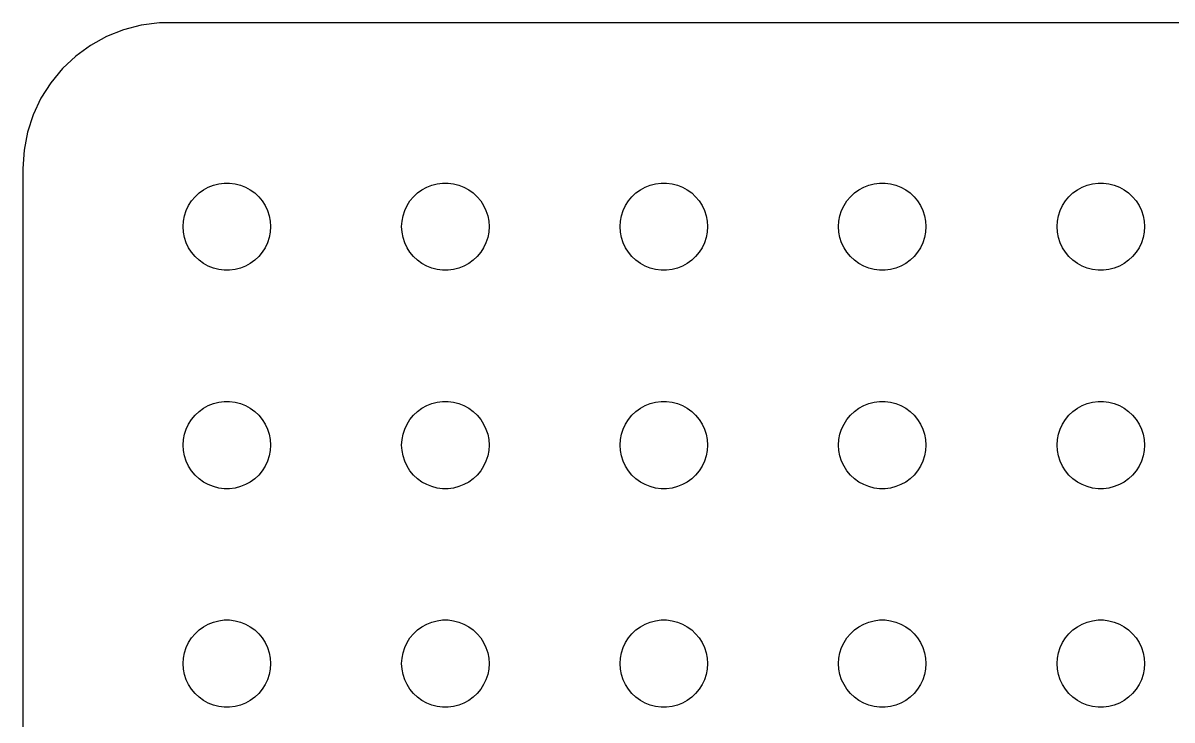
# Model space of a CAD drawing. Header units: metres. Extents: x -164 to 164, y -22 to 22.
# Drawn here: x -164.5 to -125.05, y -1.94 to 21.99 of the extents above; entities that cross this region are included whole.
import ezdxf

# ---------------------------------------------------------------- set-up
doc = ezdxf.new("R2010")
doc.units = ezdxf.units.M

msp = doc.modelspace()

# ---------------------------------------------------------------- linework, layer by layer
for p, q in [((-161.045, 21.7553), (-161.629, 21.5241)), ((-160.437, 21.9114), (-161.045, 21.7553)), ((-159.814, 21.9901), (-160.437, 21.9114)), ((159.814, 21.9901), (-159.814, 21.9901)), ((-161.629, 21.5241), (-162.179, 21.2216)), ((-162.179, 21.2216), (-162.687, 20.8526)), ((-162.687, 20.8526), (-163.145, 20.4227)), ((-163.145, 20.4227), (-163.545, 19.9389)), ((-163.545, 19.9389), (-163.882, 19.4088)), ((-163.882, 19.4088), (-164.149, 18.8406)), ((-164.149, 18.8406), (-164.343, 18.2434)), ((-164.343, 18.2434), (-164.461, 17.6267)), ((-164.461, 17.6267), (-164.5, 17)), ((-164.5, 17), (-164.5, -17)), ((-158.456, 16.1558), (-158.304, 16.2665)), ((-158.304, 16.2665), (-158.139, 16.3572)), ((-158.139, 16.3572), (-157.964, 16.4266)), ((-157.964, 16.4266), (-157.781, 16.4734)), ((-157.781, 16.4734), (-157.594, 16.497)), ((-157.594, 16.497), (-157.406, 16.497)), ((-157.406, 16.497), (-157.219, 16.4734)), ((-157.219, 16.4734), (-157.036, 16.4266)), ((-157.036, 16.4266), (-156.861, 16.3572)), ((-156.861, 16.3572), (-156.696, 16.2665)), ((-156.696, 16.2665), (-156.544, 16.1558)), ((-150.956, 16.1558), (-150.804, 16.2665)), ((-150.804, 16.2665), (-150.639, 16.3572)), ((-150.639, 16.3572), (-150.464, 16.4266)), ((-150.464, 16.4266), (-150.281, 16.4734)), ((-150.281, 16.4734), (-150.094, 16.497)), ((-150.094, 16.497), (-149.906, 16.497)), ((-149.906, 16.497), (-149.719, 16.4734)), ((-149.719, 16.4734), (-149.536, 16.4266)), ((-149.536, 16.4266), (-149.361, 16.3572)), ((-149.361, 16.3572), (-149.196, 16.2665)), ((-149.196, 16.2665), (-149.044, 16.1558)), ((-143.456, 16.1558), (-143.304, 16.2665)), ((-143.304, 16.2665), (-143.139, 16.3572)), ((-143.139, 16.3572), (-142.964, 16.4266)), ((-142.964, 16.4266), (-142.781, 16.4734)), ((-142.781, 16.4734), (-142.594, 16.497)), ((-142.594, 16.497), (-142.406, 16.497)), ((-142.406, 16.497), (-142.219, 16.4734)), ((-142.219, 16.4734), (-142.036, 16.4266)), ((-142.036, 16.4266), (-141.861, 16.3572)), ((-141.861, 16.3572), (-141.696, 16.2665)), ((-141.696, 16.2665), (-141.544, 16.1558)), ((-135.956, 16.1558), (-135.804, 16.2665)), ((-135.804, 16.2665), (-135.639, 16.3572)), ((-135.639, 16.3572), (-135.464, 16.4266)), ((-135.464, 16.4266), (-135.281, 16.4734)), ((-135.281, 16.4734), (-135.094, 16.497)), ((-135.094, 16.497), (-134.906, 16.497)), ((-134.906, 16.497), (-134.719, 16.4734)), ((-134.719, 16.4734), (-134.536, 16.4266)), ((-134.536, 16.4266), (-134.361, 16.3572)), ((-134.361, 16.3572), (-134.196, 16.2665)), ((-134.196, 16.2665), (-134.044, 16.1558)), ((-128.456, 16.1558), (-128.304, 16.2665)), ((-128.304, 16.2665), (-128.139, 16.3572)), ((-128.139, 16.3572), (-127.964, 16.4266)), ((-127.964, 16.4266), (-127.781, 16.4734)), ((-127.781, 16.4734), (-127.594, 16.497)), ((-127.594, 16.497), (-127.406, 16.497)), ((-127.406, 16.497), (-127.219, 16.4734)), ((-127.219, 16.4734), (-127.036, 16.4266)), ((-127.036, 16.4266), (-126.861, 16.3572)), ((-126.861, 16.3572), (-126.696, 16.2665)), ((-126.696, 16.2665), (-126.544, 16.1558)), ((-158.814, 15.7226), (-158.714, 15.8817)), ((-158.714, 15.8817), (-158.593, 16.0268)), ((-158.593, 16.0268), (-158.456, 16.1558)), ((-156.544, 16.1558), (-156.407, 16.0268)), ((-156.407, 16.0268), (-156.286, 15.8817)), ((-156.286, 15.8817), (-156.186, 15.7226)), ((-151.314, 15.7226), (-151.214, 15.8817)), ((-151.214, 15.8817), (-151.093, 16.0268)), ((-151.093, 16.0268), (-150.956, 16.1558)), ((-149.044, 16.1558), (-148.907, 16.0268)), ((-148.907, 16.0268), (-148.786, 15.8817)), ((-148.786, 15.8817), (-148.686, 15.7226)), ((-143.814, 15.7226), (-143.714, 15.8817)), ((-143.714, 15.8817), (-143.593, 16.0268)), ((-143.593, 16.0268), (-143.456, 16.1558)), ((-141.544, 16.1558), (-141.407, 16.0268)), ((-141.407, 16.0268), (-141.286, 15.8817)), ((-141.286, 15.8817), (-141.186, 15.7226)), ((-136.314, 15.7226), (-136.214, 15.8817)), ((-136.214, 15.8817), (-136.093, 16.0268)), ((-136.093, 16.0268), (-135.956, 16.1558)), ((-134.044, 16.1558), (-133.907, 16.0268)), ((-133.907, 16.0268), (-133.786, 15.8817)), ((-133.786, 15.8817), (-133.686, 15.7226)), ((-128.814, 15.7226), (-128.714, 15.8817)), ((-128.714, 15.8817), (-128.593, 16.0268)), ((-128.593, 16.0268), (-128.456, 16.1558)), ((-126.544, 16.1558), (-126.407, 16.0268)), ((-126.407, 16.0268), (-126.286, 15.8817)), ((-126.286, 15.8817), (-126.186, 15.7226)), ((-158.953, 15.373), (-158.895, 15.5522)), ((-158.895, 15.5522), (-158.814, 15.7226)), ((-156.186, 15.7226), (-156.105, 15.5522)), ((-156.105, 15.5522), (-156.047, 15.373)), ((-151.453, 15.373), (-151.395, 15.5522)), ((-151.395, 15.5522), (-151.314, 15.7226)), ((-148.686, 15.7226), (-148.605, 15.5522)), ((-148.605, 15.5522), (-148.547, 15.373)), ((-143.953, 15.373), (-143.895, 15.5522)), ((-143.895, 15.5522), (-143.814, 15.7226)), ((-141.186, 15.7226), (-141.105, 15.5522)), ((-141.105, 15.5522), (-141.047, 15.373)), ((-136.453, 15.373), (-136.395, 15.5522)), ((-136.395, 15.5522), (-136.314, 15.7226)), ((-133.686, 15.7226), (-133.605, 15.5522)), ((-133.605, 15.5522), (-133.547, 15.373)), ((-128.953, 15.373), (-128.895, 15.5522)), ((-128.895, 15.5522), (-128.814, 15.7226)), ((-126.186, 15.7226), (-126.105, 15.5522)), ((-126.105, 15.5522), (-126.047, 15.373)), ((-159, 15), (-158.988, 15.188)), ((-158.988, 14.812), (-159, 15)), ((-158.988, 15.188), (-158.953, 15.373)), ((-156.047, 15.373), (-156.012, 15.188)), ((-156.012, 15.188), (-156, 15)), ((-156, 15), (-156.012, 14.812)), ((-151.5, 15), (-151.488, 15.188)), ((-151.488, 14.812), (-151.5, 15)), ((-151.488, 15.188), (-151.453, 15.373)), ((-148.547, 15.373), (-148.512, 15.188)), ((-148.512, 15.188), (-148.5, 15)), ((-148.5, 15), (-148.512, 14.812)), ((-144, 15), (-143.988, 15.188)), ((-143.988, 14.812), (-144, 15)), ((-143.988, 15.188), (-143.953, 15.373)), ((-141.047, 15.373), (-141.012, 15.188)), ((-141.012, 15.188), (-141, 15)), ((-141, 15), (-141.012, 14.812)), ((-136.5, 15), (-136.488, 15.188)), ((-136.488, 14.812), (-136.5, 15)), ((-136.488, 15.188), (-136.453, 15.373)), ((-133.547, 15.373), (-133.512, 15.188)), ((-133.512, 15.188), (-133.5, 15)), ((-133.5, 15), (-133.512, 14.812)), ((-129, 15), (-128.988, 15.188)), ((-128.988, 14.812), (-129, 15)), ((-128.988, 15.188), (-128.953, 15.373)), ((-126.047, 15.373), (-126.012, 15.188)), ((-126.012, 15.188), (-126, 15)), ((-126, 15), (-126.012, 14.812)), ((-158.953, 14.627), (-158.988, 14.812)), ((-158.895, 14.4478), (-158.953, 14.627)), ((-156.047, 14.627), (-156.105, 14.4478)), ((-156.012, 14.812), (-156.047, 14.627)), ((-151.453, 14.627), (-151.488, 14.812)), ((-151.395, 14.4478), (-151.453, 14.627)), ((-148.547, 14.627), (-148.605, 14.4478)), ((-148.512, 14.812), (-148.547, 14.627)), ((-143.953, 14.627), (-143.988, 14.812)), ((-143.895, 14.4478), (-143.953, 14.627)), ((-141.047, 14.627), (-141.105, 14.4478)), ((-141.012, 14.812), (-141.047, 14.627)), ((-136.453, 14.627), (-136.488, 14.812)), ((-136.395, 14.4478), (-136.453, 14.627)), ((-133.547, 14.627), (-133.605, 14.4478)), ((-133.512, 14.812), (-133.547, 14.627)), ((-128.953, 14.627), (-128.988, 14.812)), ((-128.895, 14.4478), (-128.953, 14.627)), ((-126.047, 14.627), (-126.105, 14.4478)), ((-126.012, 14.812), (-126.047, 14.627)), ((-158.814, 14.2774), (-158.895, 14.4478)), ((-158.714, 14.1183), (-158.814, 14.2774)), ((-156.186, 14.2774), (-156.286, 14.1183)), ((-156.105, 14.4478), (-156.186, 14.2774)), ((-151.314, 14.2774), (-151.395, 14.4478)), ((-151.214, 14.1183), (-151.314, 14.2774)), ((-148.686, 14.2774), (-148.786, 14.1183)), ((-148.605, 14.4478), (-148.686, 14.2774)), ((-143.814, 14.2774), (-143.895, 14.4478)), ((-143.714, 14.1183), (-143.814, 14.2774)), ((-141.186, 14.2774), (-141.286, 14.1183)), ((-141.105, 14.4478), (-141.186, 14.2774)), ((-136.314, 14.2774), (-136.395, 14.4478)), ((-136.214, 14.1183), (-136.314, 14.2774)), ((-133.686, 14.2774), (-133.786, 14.1183)), ((-133.605, 14.4478), (-133.686, 14.2774)), ((-128.814, 14.2774), (-128.895, 14.4478)), ((-128.714, 14.1183), (-128.814, 14.2774)), ((-126.186, 14.2774), (-126.286, 14.1183)), ((-126.105, 14.4478), (-126.186, 14.2774)), ((-158.593, 13.9732), (-158.714, 14.1183)), ((-158.456, 13.8442), (-158.593, 13.9732)), ((-158.304, 13.7335), (-158.456, 13.8442)), ((-156.544, 13.8442), (-156.696, 13.7335)), ((-156.407, 13.9732), (-156.544, 13.8442)), ((-156.286, 14.1183), (-156.407, 13.9732)), ((-151.093, 13.9732), (-151.214, 14.1183)), ((-150.956, 13.8442), (-151.093, 13.9732)), ((-150.804, 13.7335), (-150.956, 13.8442)), ((-149.044, 13.8442), (-149.196, 13.7335)), ((-148.907, 13.9732), (-149.044, 13.8442)), ((-148.786, 14.1183), (-148.907, 13.9732)), ((-143.593, 13.9732), (-143.714, 14.1183)), ((-143.456, 13.8442), (-143.593, 13.9732)), ((-143.304, 13.7335), (-143.456, 13.8442)), ((-141.544, 13.8442), (-141.696, 13.7335)), ((-141.407, 13.9732), (-141.544, 13.8442)), ((-141.286, 14.1183), (-141.407, 13.9732)), ((-136.093, 13.9732), (-136.214, 14.1183)), ((-135.956, 13.8442), (-136.093, 13.9732)), ((-135.804, 13.7335), (-135.956, 13.8442)), ((-134.044, 13.8442), (-134.196, 13.7335)), ((-133.907, 13.9732), (-134.044, 13.8442)), ((-133.786, 14.1183), (-133.907, 13.9732)), ((-128.593, 13.9732), (-128.714, 14.1183)), ((-128.456, 13.8442), (-128.593, 13.9732)), ((-128.304, 13.7335), (-128.456, 13.8442)), ((-126.544, 13.8442), (-126.696, 13.7335)), ((-126.407, 13.9732), (-126.544, 13.8442)), ((-126.286, 14.1183), (-126.407, 13.9732)), ((-158.139, 13.6427), (-158.304, 13.7335)), ((-157.964, 13.5734), (-158.139, 13.6427)), ((-157.781, 13.5266), (-157.964, 13.5734)), ((-157.594, 13.5029), (-157.781, 13.5266)), ((-157.406, 13.5029), (-157.594, 13.5029)), ((-157.219, 13.5266), (-157.406, 13.5029)), ((-157.036, 13.5734), (-157.219, 13.5266)), ((-156.861, 13.6427), (-157.036, 13.5734)), ((-156.696, 13.7335), (-156.861, 13.6427)), ((-150.639, 13.6427), (-150.804, 13.7335)), ((-150.464, 13.5734), (-150.639, 13.6427)), ((-150.281, 13.5266), (-150.464, 13.5734)), ((-150.094, 13.5029), (-150.281, 13.5266)), ((-149.906, 13.5029), (-150.094, 13.5029)), ((-149.719, 13.5266), (-149.906, 13.5029)), ((-149.536, 13.5734), (-149.719, 13.5266)), ((-149.361, 13.6427), (-149.536, 13.5734)), ((-149.196, 13.7335), (-149.361, 13.6427)), ((-143.139, 13.6427), (-143.304, 13.7335)), ((-142.964, 13.5734), (-143.139, 13.6427)), ((-142.781, 13.5266), (-142.964, 13.5734)), ((-142.594, 13.5029), (-142.781, 13.5266)), ((-142.406, 13.5029), (-142.594, 13.5029)), ((-142.219, 13.5266), (-142.406, 13.5029)), ((-142.036, 13.5734), (-142.219, 13.5266)), ((-141.861, 13.6427), (-142.036, 13.5734)), ((-141.696, 13.7335), (-141.861, 13.6427)), ((-135.639, 13.6427), (-135.804, 13.7335)), ((-135.464, 13.5734), (-135.639, 13.6427)), ((-135.281, 13.5266), (-135.464, 13.5734)), ((-135.094, 13.5029), (-135.281, 13.5266)), ((-134.906, 13.5029), (-135.094, 13.5029)), ((-134.719, 13.5266), (-134.906, 13.5029)), ((-134.536, 13.5734), (-134.719, 13.5266)), ((-134.361, 13.6427), (-134.536, 13.5734)), ((-134.196, 13.7335), (-134.361, 13.6427)), ((-128.139, 13.6427), (-128.304, 13.7335)), ((-127.964, 13.5734), (-128.139, 13.6427)), ((-127.781, 13.5266), (-127.964, 13.5734)), ((-127.594, 13.5029), (-127.781, 13.5266)), ((-127.406, 13.5029), (-127.594, 13.5029)), ((-127.219, 13.5266), (-127.406, 13.5029)), ((-127.036, 13.5734), (-127.219, 13.5266)), ((-126.861, 13.6427), (-127.036, 13.5734)), ((-126.696, 13.7335), (-126.861, 13.6427)), ((-158.456, 8.65576), (-158.304, 8.76648)), ((-158.304, 8.76648), (-158.139, 8.85724)), ((-158.139, 8.85724), (-157.964, 8.92657)), ((-157.964, 8.92657), (-157.781, 8.97342)), ((-157.781, 8.97342), (-157.594, 8.99704)), ((-157.594, 8.99704), (-157.406, 8.99704)), ((-157.406, 8.99704), (-157.219, 8.97342)), ((-157.219, 8.97342), (-157.036, 8.92657)), ((-157.036, 8.92657), (-156.861, 8.85724)), ((-156.861, 8.85724), (-156.696, 8.76648)), ((-156.696, 8.76648), (-156.544, 8.65576)), ((-150.956, 8.65576), (-150.804, 8.76648)), ((-150.804, 8.76648), (-150.639, 8.85724)), ((-150.639, 8.85724), (-150.464, 8.92657)), ((-150.464, 8.92657), (-150.281, 8.97342)), ((-150.281, 8.97342), (-150.094, 8.99704)), ((-150.094, 8.99704), (-149.906, 8.99704)), ((-149.906, 8.99704), (-149.719, 8.97342)), ((-149.719, 8.97342), (-149.536, 8.92657)), ((-149.536, 8.92657), (-149.361, 8.85724)), ((-149.361, 8.85724), (-149.196, 8.76648)), ((-149.196, 8.76648), (-149.044, 8.65576)), ((-143.456, 8.65576), (-143.304, 8.76648)), ((-143.304, 8.76648), (-143.139, 8.85724)), ((-143.139, 8.85724), (-142.964, 8.92657)), ((-142.964, 8.92657), (-142.781, 8.97342)), ((-142.781, 8.97342), (-142.594, 8.99704)), ((-142.594, 8.99704), (-142.406, 8.99704)), ((-142.406, 8.99704), (-142.219, 8.97342)), ((-142.219, 8.97342), (-142.036, 8.92657)), ((-142.036, 8.92657), (-141.861, 8.85724)), ((-141.861, 8.85724), (-141.696, 8.76648)), ((-141.696, 8.76648), (-141.544, 8.65576)), ((-135.956, 8.65576), (-135.804, 8.76648)), ((-135.804, 8.76648), (-135.639, 8.85724)), ((-135.639, 8.85724), (-135.464, 8.92657)), ((-135.464, 8.92657), (-135.281, 8.97342)), ((-135.281, 8.97342), (-135.094, 8.99704)), ((-135.094, 8.99704), (-134.906, 8.99704)), ((-134.906, 8.99704), (-134.719, 8.97342)), ((-134.719, 8.97342), (-134.536, 8.92657)), ((-134.536, 8.92657), (-134.361, 8.85724)), ((-134.361, 8.85724), (-134.196, 8.76648)), ((-134.196, 8.76648), (-134.044, 8.65576)), ((-128.456, 8.65576), (-128.304, 8.76648)), ((-128.304, 8.76648), (-128.139, 8.85724)), ((-128.139, 8.85724), (-127.964, 8.92657)), ((-127.964, 8.92657), (-127.781, 8.97342)), ((-127.781, 8.97342), (-127.594, 8.99704)), ((-127.594, 8.99704), (-127.406, 8.99704)), ((-127.406, 8.99704), (-127.219, 8.97342)), ((-127.219, 8.97342), (-127.036, 8.92657)), ((-127.036, 8.92657), (-126.861, 8.85724)), ((-126.861, 8.85724), (-126.696, 8.76648)), ((-126.696, 8.76648), (-126.544, 8.65576)), ((-158.814, 8.22263), (-158.714, 8.38167)), ((-158.714, 8.38167), (-158.593, 8.52681)), ((-158.593, 8.52681), (-158.456, 8.65576)), ((-156.544, 8.65576), (-156.407, 8.52681)), ((-156.407, 8.52681), (-156.286, 8.38167)), ((-156.286, 8.38167), (-156.186, 8.22263)), ((-151.314, 8.22263), (-151.214, 8.38167)), ((-151.214, 8.38167), (-151.093, 8.52681)), ((-151.093, 8.52681), (-150.956, 8.65576)), ((-149.044, 8.65576), (-148.907, 8.52681)), ((-148.907, 8.52681), (-148.786, 8.38167)), ((-148.786, 8.38167), (-148.686, 8.22263)), ((-143.814, 8.22263), (-143.714, 8.38167)), ((-143.714, 8.38167), (-143.593, 8.52681)), ((-143.593, 8.52681), (-143.456, 8.65576)), ((-141.544, 8.65576), (-141.407, 8.52681)), ((-141.407, 8.52681), (-141.286, 8.38167)), ((-141.286, 8.38167), (-141.186, 8.22263)), ((-136.314, 8.22263), (-136.214, 8.38167)), ((-136.214, 8.38167), (-136.093, 8.52681)), ((-136.093, 8.52681), (-135.956, 8.65576)), ((-134.044, 8.65576), (-133.907, 8.52681)), ((-133.907, 8.52681), (-133.786, 8.38167)), ((-133.786, 8.38167), (-133.686, 8.22263)), ((-128.814, 8.22263), (-128.714, 8.38167)), ((-128.714, 8.38167), (-128.593, 8.52681)), ((-128.593, 8.52681), (-128.456, 8.65576)), ((-126.544, 8.65576), (-126.407, 8.52681)), ((-126.407, 8.52681), (-126.286, 8.38167)), ((-126.286, 8.38167), (-126.186, 8.22263)), ((-158.953, 7.87303), (-158.895, 8.05219)), ((-158.895, 8.05219), (-158.814, 8.22263)), ((-156.186, 8.22263), (-156.105, 8.05219)), ((-156.105, 8.05219), (-156.047, 7.87303)), ((-151.453, 7.87303), (-151.395, 8.05219)), ((-151.395, 8.05219), (-151.314, 8.22263)), ((-148.686, 8.22263), (-148.605, 8.05219)), ((-148.605, 8.05219), (-148.547, 7.87303)), ((-143.953, 7.87303), (-143.895, 8.05219)), ((-143.895, 8.05219), (-143.814, 8.22263)), ((-141.186, 8.22263), (-141.105, 8.05219)), ((-141.105, 8.05219), (-141.047, 7.87303)), ((-136.453, 7.87303), (-136.395, 8.05219)), ((-136.395, 8.05219), (-136.314, 8.22263)), ((-133.686, 8.22263), (-133.605, 8.05219)), ((-133.605, 8.05219), (-133.547, 7.87303)), ((-128.953, 7.87303), (-128.895, 8.05219)), ((-128.895, 8.05219), (-128.814, 8.22263)), ((-126.186, 8.22263), (-126.105, 8.05219)), ((-126.105, 8.05219), (-126.047, 7.87303)), ((-159, 7.5), (-158.988, 7.68799)), ((-158.988, 7.312), (-159, 7.5)), ((-158.988, 7.68799), (-158.953, 7.87303)), ((-156.047, 7.87303), (-156.012, 7.68799)), ((-156.012, 7.68799), (-156, 7.5)), ((-156, 7.5), (-156.012, 7.312)), ((-151.5, 7.5), (-151.488, 7.68799)), ((-151.488, 7.312), (-151.5, 7.5)), ((-151.488, 7.68799), (-151.453, 7.87303)), ((-148.547, 7.87303), (-148.512, 7.68799)), ((-148.512, 7.68799), (-148.5, 7.5)), ((-148.5, 7.5), (-148.512, 7.312)), ((-144, 7.5), (-143.988, 7.68799)), ((-143.988, 7.312), (-144, 7.5)), ((-143.988, 7.68799), (-143.953, 7.87303)), ((-141.047, 7.87303), (-141.012, 7.68799)), ((-141.012, 7.68799), (-141, 7.5)), ((-141, 7.5), (-141.012, 7.312)), ((-136.5, 7.5), (-136.488, 7.68799)), ((-136.488, 7.312), (-136.5, 7.5)), ((-136.488, 7.68799), (-136.453, 7.87303)), ((-133.547, 7.87303), (-133.512, 7.68799)), ((-133.512, 7.68799), (-133.5, 7.5)), ((-133.5, 7.5), (-133.512, 7.312)), ((-129, 7.5), (-128.988, 7.68799)), ((-128.988, 7.312), (-129, 7.5)), ((-128.988, 7.68799), (-128.953, 7.87303)), ((-126.047, 7.87303), (-126.012, 7.68799)), ((-126.012, 7.68799), (-126, 7.5)), ((-126, 7.5), (-126.012, 7.312)), ((-158.953, 7.12695), (-158.988, 7.312)), ((-158.895, 6.9478), (-158.953, 7.12695)), ((-156.047, 7.12695), (-156.105, 6.9478)), ((-156.012, 7.312), (-156.047, 7.12695)), ((-151.453, 7.12695), (-151.488, 7.312)), ((-151.395, 6.9478), (-151.453, 7.12695)), ((-148.547, 7.12695), (-148.605, 6.9478)), ((-148.512, 7.312), (-148.547, 7.12695)), ((-143.953, 7.12695), (-143.988, 7.312)), ((-143.895, 6.9478), (-143.953, 7.12695)), ((-141.047, 7.12695), (-141.105, 6.9478)), ((-141.012, 7.312), (-141.047, 7.12695)), ((-136.453, 7.12695), (-136.488, 7.312)), ((-136.395, 6.9478), (-136.453, 7.12695)), ((-133.547, 7.12695), (-133.605, 6.9478)), ((-133.512, 7.312), (-133.547, 7.12695)), ((-128.953, 7.12695), (-128.988, 7.312)), ((-128.895, 6.9478), (-128.953, 7.12695)), ((-126.047, 7.12695), (-126.105, 6.9478)), ((-126.012, 7.312), (-126.047, 7.12695)), ((-158.814, 6.77736), (-158.895, 6.9478)), ((-158.714, 6.61832), (-158.814, 6.77736)), ((-156.186, 6.77736), (-156.286, 6.61832)), ((-156.105, 6.9478), (-156.186, 6.77736)), ((-151.314, 6.77736), (-151.395, 6.9478)), ((-151.214, 6.61832), (-151.314, 6.77736)), ((-148.686, 6.77736), (-148.786, 6.61832)), ((-148.605, 6.9478), (-148.686, 6.77736)), ((-143.814, 6.77736), (-143.895, 6.9478)), ((-143.714, 6.61832), (-143.814, 6.77736)), ((-141.186, 6.77736), (-141.286, 6.61832)), ((-141.105, 6.9478), (-141.186, 6.77736)), ((-136.314, 6.77736), (-136.395, 6.9478)), ((-136.214, 6.61832), (-136.314, 6.77736)), ((-133.686, 6.77736), (-133.786, 6.61832)), ((-133.605, 6.9478), (-133.686, 6.77736)), ((-128.814, 6.77736), (-128.895, 6.9478)), ((-128.714, 6.61832), (-128.814, 6.77736)), ((-126.186, 6.77736), (-126.286, 6.61832)), ((-126.105, 6.9478), (-126.186, 6.77736)), ((-158.593, 6.47318), (-158.714, 6.61832)), ((-158.456, 6.34422), (-158.593, 6.47318)), ((-158.304, 6.23351), (-158.456, 6.34422)), ((-156.544, 6.34422), (-156.696, 6.23351)), ((-156.407, 6.47318), (-156.544, 6.34422)), ((-156.286, 6.61832), (-156.407, 6.47318)), ((-151.093, 6.47318), (-151.214, 6.61832)), ((-150.956, 6.34422), (-151.093, 6.47318)), ((-150.804, 6.23351), (-150.956, 6.34422)), ((-149.044, 6.34422), (-149.196, 6.23351)), ((-148.907, 6.47318), (-149.044, 6.34422)), ((-148.786, 6.61832), (-148.907, 6.47318)), ((-143.593, 6.47318), (-143.714, 6.61832)), ((-143.456, 6.34422), (-143.593, 6.47318)), ((-143.304, 6.23351), (-143.456, 6.34422)), ((-141.544, 6.34422), (-141.696, 6.23351)), ((-141.407, 6.47318), (-141.544, 6.34422)), ((-141.286, 6.61832), (-141.407, 6.47318)), ((-136.093, 6.47318), (-136.214, 6.61832)), ((-135.956, 6.34422), (-136.093, 6.47318)), ((-135.804, 6.23351), (-135.956, 6.34422)), ((-134.044, 6.34422), (-134.196, 6.23351)), ((-133.907, 6.47318), (-134.044, 6.34422)), ((-133.786, 6.61832), (-133.907, 6.47318)), ((-128.593, 6.47318), (-128.714, 6.61832)), ((-128.456, 6.34422), (-128.593, 6.47318)), ((-128.304, 6.23351), (-128.456, 6.34422)), ((-126.544, 6.34422), (-126.696, 6.23351)), ((-126.407, 6.47318), (-126.544, 6.34422)), ((-126.286, 6.61832), (-126.407, 6.47318)), ((-158.139, 6.14275), (-158.304, 6.23351)), ((-157.964, 6.07341), (-158.139, 6.14275)), ((-157.781, 6.02657), (-157.964, 6.07341)), ((-157.594, 6.00294), (-157.781, 6.02657)), ((-157.406, 6.00294), (-157.594, 6.00294)), ((-157.219, 6.02657), (-157.406, 6.00294)), ((-157.036, 6.07341), (-157.219, 6.02657)), ((-156.861, 6.14275), (-157.036, 6.07341)), ((-156.696, 6.23351), (-156.861, 6.14275)), ((-150.639, 6.14275), (-150.804, 6.23351)), ((-150.464, 6.07341), (-150.639, 6.14275)), ((-150.281, 6.02657), (-150.464, 6.07341)), ((-150.094, 6.00294), (-150.281, 6.02657)), ((-149.906, 6.00294), (-150.094, 6.00294)), ((-149.719, 6.02657), (-149.906, 6.00294)), ((-149.536, 6.07341), (-149.719, 6.02657)), ((-149.361, 6.14275), (-149.536, 6.07341)), ((-149.196, 6.23351), (-149.361, 6.14275)), ((-143.139, 6.14275), (-143.304, 6.23351)), ((-142.964, 6.07341), (-143.139, 6.14275)), ((-142.781, 6.02657), (-142.964, 6.07341)), ((-142.594, 6.00294), (-142.781, 6.02657)), ((-142.406, 6.00294), (-142.594, 6.00294)), ((-142.219, 6.02657), (-142.406, 6.00294)), ((-142.036, 6.07341), (-142.219, 6.02657)), ((-141.861, 6.14275), (-142.036, 6.07341)), ((-141.696, 6.23351), (-141.861, 6.14275)), ((-135.639, 6.14275), (-135.804, 6.23351)), ((-135.464, 6.07341), (-135.639, 6.14275)), ((-135.281, 6.02657), (-135.464, 6.07341)), ((-135.094, 6.00294), (-135.281, 6.02657)), ((-134.906, 6.00294), (-135.094, 6.00294)), ((-134.719, 6.02657), (-134.906, 6.00294)), ((-134.536, 6.07341), (-134.719, 6.02657)), ((-134.361, 6.14275), (-134.536, 6.07341)), ((-134.196, 6.23351), (-134.361, 6.14275)), ((-128.139, 6.14275), (-128.304, 6.23351)), ((-127.964, 6.07341), (-128.139, 6.14275)), ((-127.781, 6.02657), (-127.964, 6.07341)), ((-127.594, 6.00294), (-127.781, 6.02657)), ((-127.406, 6.00294), (-127.594, 6.00294)), ((-127.219, 6.02657), (-127.406, 6.00294)), ((-127.036, 6.07341), (-127.219, 6.02657)), ((-126.861, 6.14275), (-127.036, 6.07341)), ((-126.696, 6.23351), (-126.861, 6.14275)), ((-158.456, 1.15576), (-158.304, 1.26648)), ((-158.304, 1.26648), (-158.139, 1.35724)), ((-158.139, 1.35724), (-157.964, 1.42657)), ((-157.964, 1.42657), (-157.781, 1.47342)), ((-157.781, 1.47342), (-157.594, 1.49704)), ((-157.594, 1.49704), (-157.406, 1.49704)), ((-157.406, 1.49704), (-157.219, 1.47342)), ((-157.219, 1.47342), (-157.036, 1.42657)), ((-157.036, 1.42657), (-156.861, 1.35724)), ((-156.861, 1.35724), (-156.696, 1.26648)), ((-156.696, 1.26648), (-156.544, 1.15576)), ((-150.956, 1.15576), (-150.804, 1.26648)), ((-150.804, 1.26648), (-150.639, 1.35724)), ((-150.639, 1.35724), (-150.464, 1.42657)), ((-150.464, 1.42657), (-150.281, 1.47342)), ((-150.281, 1.47342), (-150.094, 1.49704)), ((-150.094, 1.49704), (-149.906, 1.49704)), ((-149.906, 1.49704), (-149.719, 1.47342)), ((-149.719, 1.47342), (-149.536, 1.42657)), ((-149.536, 1.42657), (-149.361, 1.35724)), ((-149.361, 1.35724), (-149.196, 1.26648)), ((-149.196, 1.26648), (-149.044, 1.15576)), ((-143.456, 1.15576), (-143.304, 1.26648)), ((-143.304, 1.26648), (-143.139, 1.35724)), ((-143.139, 1.35724), (-142.964, 1.42657)), ((-142.964, 1.42657), (-142.781, 1.47342)), ((-142.781, 1.47342), (-142.594, 1.49704)), ((-142.594, 1.49704), (-142.406, 1.49704)), ((-142.406, 1.49704), (-142.219, 1.47342)), ((-142.219, 1.47342), (-142.036, 1.42657)), ((-142.036, 1.42657), (-141.861, 1.35724)), ((-141.861, 1.35724), (-141.696, 1.26648)), ((-141.696, 1.26648), (-141.544, 1.15576)), ((-135.956, 1.15576), (-135.804, 1.26648)), ((-135.804, 1.26648), (-135.639, 1.35724)), ((-135.639, 1.35724), (-135.464, 1.42657)), ((-135.464, 1.42657), (-135.281, 1.47342)), ((-135.281, 1.47342), (-135.094, 1.49704)), ((-135.094, 1.49704), (-134.906, 1.49704)), ((-134.906, 1.49704), (-134.719, 1.47342)), ((-134.719, 1.47342), (-134.536, 1.42657)), ((-134.536, 1.42657), (-134.361, 1.35724)), ((-134.361, 1.35724), (-134.196, 1.26648)), ((-134.196, 1.26648), (-134.044, 1.15576)), ((-128.456, 1.15576), (-128.304, 1.26648)), ((-128.304, 1.26648), (-128.139, 1.35724)), ((-128.139, 1.35724), (-127.964, 1.42657)), ((-127.964, 1.42657), (-127.781, 1.47342)), ((-127.781, 1.47342), (-127.594, 1.49704)), ((-127.594, 1.49704), (-127.406, 1.49704)), ((-127.406, 1.49704), (-127.219, 1.47342)), ((-127.219, 1.47342), (-127.036, 1.42657)), ((-127.036, 1.42657), (-126.861, 1.35724)), ((-126.861, 1.35724), (-126.696, 1.26648)), ((-126.696, 1.26648), (-126.544, 1.15576)), ((-158.814, 0.722626), (-158.714, 0.881668)), ((-158.714, 0.881668), (-158.593, 1.02681)), ((-158.593, 1.02681), (-158.456, 1.15576)), ((-156.544, 1.15576), (-156.407, 1.02681)), ((-156.407, 1.02681), (-156.286, 0.881668)), ((-156.286, 0.881668), (-156.186, 0.722626)), ((-151.314, 0.722626), (-151.214, 0.881668)), ((-151.214, 0.881668), (-151.093, 1.02681)), ((-151.093, 1.02681), (-150.956, 1.15576)), ((-149.044, 1.15576), (-148.907, 1.02681)), ((-148.907, 1.02681), (-148.786, 0.881668)), ((-148.786, 0.881668), (-148.686, 0.722626)), ((-143.814, 0.722626), (-143.714, 0.881668)), ((-143.714, 0.881668), (-143.593, 1.02681)), ((-143.593, 1.02681), (-143.456, 1.15576)), ((-141.544, 1.15576), (-141.407, 1.02681)), ((-141.407, 1.02681), (-141.286, 0.881668)), ((-141.286, 0.881668), (-141.186, 0.722626)), ((-136.314, 0.722626), (-136.214, 0.881668)), ((-136.214, 0.881668), (-136.093, 1.02681)), ((-136.093, 1.02681), (-135.956, 1.15576)), ((-134.044, 1.15576), (-133.907, 1.02681)), ((-133.907, 1.02681), (-133.786, 0.881668)), ((-133.786, 0.881668), (-133.686, 0.722626)), ((-128.814, 0.722626), (-128.714, 0.881668)), ((-128.714, 0.881668), (-128.593, 1.02681)), ((-128.593, 1.02681), (-128.456, 1.15576)), ((-126.544, 1.15576), (-126.407, 1.02681)), ((-126.407, 1.02681), (-126.286, 0.881668)), ((-126.286, 0.881668), (-126.186, 0.722626)), ((-158.953, 0.373032), (-158.895, 0.552185)), ((-158.895, 0.552185), (-158.814, 0.722626)), ((-156.186, 0.722626), (-156.105, 0.552185)), ((-156.105, 0.552185), (-156.047, 0.373032)), ((-151.453, 0.373032), (-151.395, 0.552185)), ((-151.395, 0.552185), (-151.314, 0.722626)), ((-148.686, 0.722626), (-148.605, 0.552185)), ((-148.605, 0.552185), (-148.547, 0.373032)), ((-143.953, 0.373032), (-143.895, 0.552185)), ((-143.895, 0.552185), (-143.814, 0.722626)), ((-141.186, 0.722626), (-141.105, 0.552185)), ((-141.105, 0.552185), (-141.047, 0.373032)), ((-136.453, 0.373032), (-136.395, 0.552185)), ((-136.395, 0.552185), (-136.314, 0.722626)), ((-133.686, 0.722626), (-133.605, 0.552185)), ((-133.605, 0.552185), (-133.547, 0.373032)), ((-128.953, 0.373032), (-128.895, 0.552185)), ((-128.895, 0.552185), (-128.814, 0.722626)), ((-126.186, 0.722626), (-126.105, 0.552185)), ((-126.105, 0.552185), (-126.047, 0.373032)), ((-159, 0), (-158.988, 0.187988)), ((-158.988, -0.187988), (-159, 0)), ((-158.988, 0.187988), (-158.953, 0.373032)), ((-156.047, 0.373032), (-156.012, 0.187988)), ((-156.012, 0.187988), (-156, 0)), ((-156, 0), (-156.012, -0.187988)), ((-151.5, 0), (-151.488, 0.187988)), ((-151.488, -0.187988), (-151.5, 0)), ((-151.488, 0.187988), (-151.453, 0.373032)), ((-148.547, 0.373032), (-148.512, 0.187988)), ((-148.512, 0.187988), (-148.5, 0)), ((-148.5, 0), (-148.512, -0.187988)), ((-144, 0), (-143.988, 0.187988)), ((-143.988, -0.187988), (-144, 0)), ((-143.988, 0.187988), (-143.953, 0.373032)), ((-141.047, 0.373032), (-141.012, 0.187988)), ((-141.012, 0.187988), (-141, 0)), ((-141, 0), (-141.012, -0.187988)), ((-136.5, 0), (-136.488, 0.187988)), ((-136.488, -0.187988), (-136.5, 0)), ((-136.488, 0.187988), (-136.453, 0.373032)), ((-133.547, 0.373032), (-133.512, 0.187988)), ((-133.512, 0.187988), (-133.5, 0)), ((-133.5, 0), (-133.512, -0.187988)), ((-129, 0), (-128.988, 0.187988)), ((-128.988, -0.187988), (-129, 0)), ((-128.988, 0.187988), (-128.953, 0.373032)), ((-126.047, 0.373032), (-126.012, 0.187988)), ((-126.012, 0.187988), (-126, 0)), ((-126, 0), (-126.012, -0.187988)), ((-158.953, -0.373032), (-158.988, -0.187988)), ((-158.895, -0.552185), (-158.953, -0.373032)), ((-156.047, -0.373032), (-156.105, -0.552185)), ((-156.012, -0.187988), (-156.047, -0.373032)), ((-151.453, -0.373032), (-151.488, -0.187988)), ((-151.395, -0.552185), (-151.453, -0.373032)), ((-148.547, -0.373032), (-148.605, -0.552185)), ((-148.512, -0.187988), (-148.547, -0.373032)), ((-143.953, -0.373032), (-143.988, -0.187988)), ((-143.895, -0.552185), (-143.953, -0.373032)), ((-141.047, -0.373032), (-141.105, -0.552185)), ((-141.012, -0.187988), (-141.047, -0.373032)), ((-136.453, -0.373032), (-136.488, -0.187988)), ((-136.395, -0.552185), (-136.453, -0.373032)), ((-133.547, -0.373032), (-133.605, -0.552185)), ((-133.512, -0.187988), (-133.547, -0.373032)), ((-128.953, -0.373032), (-128.988, -0.187988)), ((-128.895, -0.552185), (-128.953, -0.373032)), ((-126.047, -0.373032), (-126.105, -0.552185)), ((-126.012, -0.187988), (-126.047, -0.373032)), ((-158.814, -0.722626), (-158.895, -0.552185)), ((-158.714, -0.881668), (-158.814, -0.722626)), ((-156.186, -0.722626), (-156.286, -0.881668)), ((-156.105, -0.552185), (-156.186, -0.722626)), ((-151.314, -0.722626), (-151.395, -0.552185)), ((-151.214, -0.881668), (-151.314, -0.722626)), ((-148.686, -0.722626), (-148.786, -0.881668)), ((-148.605, -0.552185), (-148.686, -0.722626)), ((-143.814, -0.722626), (-143.895, -0.552185)), ((-143.714, -0.881668), (-143.814, -0.722626)), ((-141.186, -0.722626), (-141.286, -0.881668)), ((-141.105, -0.552185), (-141.186, -0.722626)), ((-136.314, -0.722626), (-136.395, -0.552185)), ((-136.214, -0.881668), (-136.314, -0.722626)), ((-133.686, -0.722626), (-133.786, -0.881668)), ((-133.605, -0.552185), (-133.686, -0.722626)), ((-128.814, -0.722626), (-128.895, -0.552185)), ((-128.714, -0.881668), (-128.814, -0.722626)), ((-126.186, -0.722626), (-126.286, -0.881668)), ((-126.105, -0.552185), (-126.186, -0.722626)), ((-158.593, -1.02681), (-158.714, -0.881668)), ((-158.456, -1.15576), (-158.593, -1.02681)), ((-158.304, -1.26648), (-158.456, -1.15576)), ((-156.544, -1.15576), (-156.696, -1.26648)), ((-156.407, -1.02681), (-156.544, -1.15576)), ((-156.286, -0.881668), (-156.407, -1.02681)), ((-151.093, -1.02681), (-151.214, -0.881668)), ((-150.956, -1.15576), (-151.093, -1.02681)), ((-150.804, -1.26648), (-150.956, -1.15576)), ((-149.044, -1.15576), (-149.196, -1.26648)), ((-148.907, -1.02681), (-149.044, -1.15576)), ((-148.786, -0.881668), (-148.907, -1.02681)), ((-143.593, -1.02681), (-143.714, -0.881668)), ((-143.456, -1.15576), (-143.593, -1.02681)), ((-143.304, -1.26648), (-143.456, -1.15576)), ((-141.544, -1.15576), (-141.696, -1.26648)), ((-141.407, -1.02681), (-141.544, -1.15576)), ((-141.286, -0.881668), (-141.407, -1.02681)), ((-136.093, -1.02681), (-136.214, -0.881668)), ((-135.956, -1.15576), (-136.093, -1.02681)), ((-135.804, -1.26648), (-135.956, -1.15576)), ((-134.044, -1.15576), (-134.196, -1.26648)), ((-133.907, -1.02681), (-134.044, -1.15576)), ((-133.786, -0.881668), (-133.907, -1.02681)), ((-128.593, -1.02681), (-128.714, -0.881668)), ((-128.456, -1.15576), (-128.593, -1.02681)), ((-128.304, -1.26648), (-128.456, -1.15576)), ((-126.544, -1.15576), (-126.696, -1.26648)), ((-126.407, -1.02681), (-126.544, -1.15576)), ((-126.286, -0.881668), (-126.407, -1.02681)), ((-158.139, -1.35724), (-158.304, -1.26648)), ((-157.964, -1.42657), (-158.139, -1.35724)), ((-157.781, -1.47342), (-157.964, -1.42657)), ((-157.594, -1.49704), (-157.781, -1.47342)), ((-157.406, -1.49704), (-157.594, -1.49704)), ((-157.219, -1.47342), (-157.406, -1.49704)), ((-157.036, -1.42657), (-157.219, -1.47342)), ((-156.861, -1.35724), (-157.036, -1.42657)), ((-156.696, -1.26648), (-156.861, -1.35724)), ((-150.639, -1.35724), (-150.804, -1.26648)), ((-150.464, -1.42657), (-150.639, -1.35724)), ((-150.281, -1.47342), (-150.464, -1.42657)), ((-150.094, -1.49704), (-150.281, -1.47342)), ((-149.906, -1.49704), (-150.094, -1.49704)), ((-149.719, -1.47342), (-149.906, -1.49704)), ((-149.536, -1.42657), (-149.719, -1.47342)), ((-149.361, -1.35724), (-149.536, -1.42657)), ((-149.196, -1.26648), (-149.361, -1.35724)), ((-143.139, -1.35724), (-143.304, -1.26648)), ((-142.964, -1.42657), (-143.139, -1.35724)), ((-142.781, -1.47342), (-142.964, -1.42657)), ((-142.594, -1.49704), (-142.781, -1.47342)), ((-142.406, -1.49704), (-142.594, -1.49704)), ((-142.219, -1.47342), (-142.406, -1.49704)), ((-142.036, -1.42657), (-142.219, -1.47342)), ((-141.861, -1.35724), (-142.036, -1.42657)), ((-141.696, -1.26648), (-141.861, -1.35724)), ((-135.639, -1.35724), (-135.804, -1.26648)), ((-135.464, -1.42657), (-135.639, -1.35724)), ((-135.281, -1.47342), (-135.464, -1.42657)), ((-135.094, -1.49704), (-135.281, -1.47342)), ((-134.906, -1.49704), (-135.094, -1.49704)), ((-134.719, -1.47342), (-134.906, -1.49704)), ((-134.536, -1.42657), (-134.719, -1.47342)), ((-134.361, -1.35724), (-134.536, -1.42657)), ((-134.196, -1.26648), (-134.361, -1.35724)), ((-128.139, -1.35724), (-128.304, -1.26648)), ((-127.964, -1.42657), (-128.139, -1.35724)), ((-127.781, -1.47342), (-127.964, -1.42657)), ((-127.594, -1.49704), (-127.781, -1.47342)), ((-127.406, -1.49704), (-127.594, -1.49704)), ((-127.219, -1.47342), (-127.406, -1.49704)), ((-127.036, -1.42657), (-127.219, -1.47342)), ((-126.861, -1.35724), (-127.036, -1.42657)), ((-126.696, -1.26648), (-126.861, -1.35724))]:
    msp.add_line(p, q)

doc.saveas('drawing.dxf')
